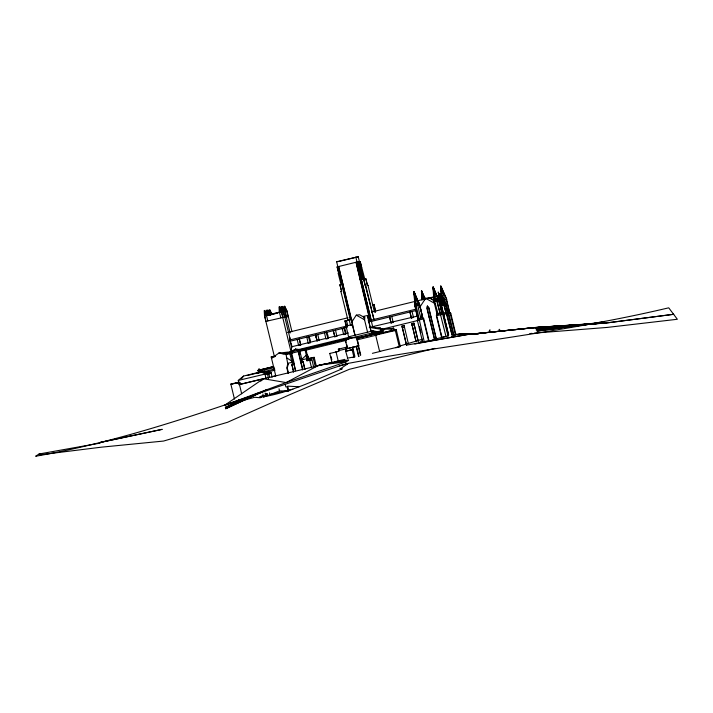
<?xml version="1.0" encoding="UTF-8"?>
<svg xmlns="http://www.w3.org/2000/svg" width="713" height="713" viewBox="0 0 713 713"><rect width="100%" height="100%" fill="white"/><g stroke="black" fill="none" stroke-linecap="round" stroke-linejoin="round"><path stroke-width="1.07" d="M313.586 366.607L311.955 359.869L306.964 360.778L306.991 358.701L308.845 358.496L307.294 355.038L305.708 348.47L285.842 353.185L287.74 363.88L286.84 367.935L288.186 373.514M299.282 338.987L300.752 345.065L298.667 345.235M310.307 342.739C304.852 327.347 314.406 345.27 308.221 342.908M319.201 340.288L317.098 340.796M328.051 338.461C322.606 323.069 332.151 340.992 325.966 338.63M334.816 336.812L333.336 330.68L334.816 336.812L336.928 335.957M345.778 334.139C340.333 318.747 349.878 336.67 343.693 334.308M391.098 323.078L389.61 316.955L391.098 323.078L393.202 322.231M411.428 318.123L409.939 311.991L411.428 318.123L413.531 317.276M421.044 318.31C415.1 299.202 419.137 298.515 422.586 317.953M437.087 314.415L433.95 301.439L432.996 287.098L440.224 313.631C433.736 290.289 438.753 296.679 442.015 314.362M419.119 318.782C414.003 294.665 413.62 303.551 418.192 320.173M438.281 314.103C436.579 309.807 432.987 293.284 433.967 301.439L438.869 300.271L441.998 313.257M419.066 318.622L424.217 341.687L428.575 340.627L423.317 318.889L421.49 316.857L421 318.158L417.871 318.943L417.381 320.369L422.64 342.106M372.017 333.007L372.239 331.055L379.788 331.848M358.496 338.158L382.168 332.285M415.367 304.611C414.503 309.665 414.458 299.995 414.806 306.109L417.907 305.333L418.21 303.159M437.096 300.654L435.643 298.899L437.096 300.654L437.381 298.489M360.733 355.092L357.053 339.869L357.284 338.212L382.025 332.178M291.617 352.988L294.38 364.102L292.517 364.539L289.87 353.612L290.093 352.035L290.69 351.901L291.662 353.193M434.422 339.228L426.944 308.346L427.31 306.118L428.878 307.909L436.347 338.782L432.203 339.798M434.636 339.201L427.167 308.319L427.533 306.091M415.171 303.907L414.806 306.109L414.101 291.706L419.707 304.95L421.267 311.438M434.333 299.237L433.967 301.439L433.611 299.433M298.221 351.598C299.264 344.914 302.125 361.794 302.446 362.133L300.779 362.552L298.168 351.402M302.668 368.951L298.533 351.5L298.827 349.914L298.818 351.456M293.48 372.177L291.893 364.37M295.334 370.644L293.988 363.853L295.637 370.662M302.606 369.958L300.886 362.828L301.02 362.151L303.114 361.634L304.995 369.414M304.701 369.441L303.114 361.634M416.517 303.569L416 305.797L413.834 291.769L417.925 305.324L416 305.797L416.481 303.578L417.925 305.324C421.65 306.127 417.444 300.316 419.467 304.977L418.023 303.212M435.643 298.899L435.162 301.127L434.083 299.291M435.688 298.899L435.162 301.127L432.996 287.098L433.869 291.385M437.399 312.971L436.356 315.707L441.614 337.445L448.548 335.859L443.29 314.121L441.106 312.125L441.971 313.096L438.263 313.943L437.399 312.971L437.194 314.246M447.889 312.624L448.388 311.331L450.759 313.301L456.017 335.039M398.157 347.383L395.697 347.65L400.314 346.527L396.214 329.566L376.045 334.415L375.671 335.137L396.375 330.226L395.679 329.629L395.296 330.342M422.381 340.636L418.059 343.372L450.821 337.481L455.714 334.477L463.637 333.613L468.798 334.326L458.922 334.13L472.051 334.254M355.19 335.814L351.83 321.928L356.286 315.137L359.628 314.772L365.056 317.838M422.675 317.784L420.028 306.84L425.652 298.31L433.344 297.464M241.769 378.478L243.525 376.072L260.833 371.829L267.723 373.443L238.106 380.475L243.525 376.072M346.242 327.445L347.784 325.654L352.561 324.522L351.322 319.397L344.914 320.966L349.067 339.103M292.499 351.981L295.405 349.245L302.865 349.709M239.506 399.619L237.322 401.66L239.265 401.544M306.314 355.145L300.948 360.11L306.474 358.755L306.314 355.145L304.718 348.577M239.408 399.645L236.93 401.811L224.711 405.216L263.471 378.692M100.203 443.094L39.063 454.003L35.65 456.24C142.671 437.764 243.632 397.23 346.393 363.719C453.566 343.568 562.477 333.042 668.723 307.82L677.35 319.272L607.218 327.419L534.233 333.14M271.546 358.398L278.792 353.104L288.204 352.079L291.225 352.534M345.502 364.218L347.703 363.871L340.6 368.639L342.071 368.871C316.447 379.512 291.082 392.168 263.534 396.749L264.122 396.143L262.999 396.268M354.869 356.42L352.632 347.178L352.668 349.575L345.671 351.206L347.623 358.024M289.933 352.757L295.405 349.245L301.849 349.762M224.711 405.216L286.082 382.578L346.108 361.874L348.675 360.288M289.897 352.472L295.405 349.245L297.134 350.341L295.405 349.245M385.858 328.818L393.638 328.711L385.858 328.818L381.205 331.42L381.624 333.131M346.616 344.388L347.632 348.595L345.297 340.52L350.725 337.668L360.288 337.32L381.713 332.213L381.357 330.77L348.372 338.702L348.898 338.648L349.112 336.696L372.239 331.055L379.655 331.955M512.558 329.95L468.717 334.468L455.714 334.477M266.493 393.576L266.965 395.555L267.723 395.572L279.523 390.884L288.89 391.009L287.704 386.143L299.202 386.767M265.539 390.234L225.611 408.781L265.405 390.341M264.006 395.884L260.468 397.515L260.218 396.464M266.564 393.567L267.045 395.555L263.507 397.186L263.249 396.125L260.263 397.007M264.888 395.51L261.35 397.141L261.136 396.071M242.5 399.913L238.436 401.758L254.737 397.266L260.352 397.783L260.076 396.642M257.839 393.113L225.308 407.346L266.912 389.761M399.538 346.126L422.533 339.165M306.055 349.914L298.854 351.447L298.506 350.003L299.808 351.197M380.198 331.206L382.097 330.68L381.357 330.77M444.538 303.061L443.575 299.175L442.933 299.344L440.794 293.399L440.946 298.72M265.61 315.529L266.689 315.289L264.38 310.458L264.523 315.779L274.46 356.848M266.644 315.547L279.371 312.446M280.494 311.902L283.453 311.447L290.53 340.698M282.375 311.697L283.213 311.474L284.567 317.089M283.186 311.733L286.974 311.055L291.974 331.714M288.097 316.697L286.733 311.082L285.895 311.305L286.974 311.055L284.665 306.233L284.817 311.554M425.385 298.979L421.499 290.931L421.918 299.799M449.707 313.515L446.302 299.46L446.793 299.371L440.964 286.189L441.08 295.129M352.151 321.411L351.652 319.362L344.905 320.966M440.964 305.734L444.039 305.012L443.29 302.562L442.497 302.758M304.014 348.915L305.708 348.47M286.189 354.628L290.075 353.603M440.973 299.79L443.459 299.184L440.794 293.399L440.91 296.59L440.794 293.399L443.575 299.175L444.662 304.041M377.106 332L379.245 331.465M434.948 348.381L349.334 369.307L289.603 394.744L227.5 422.301L163.571 441.053L101.424 447.167L40.668 454.725M264.068 395.875L263.373 396.045L262.883 394.031M247.286 375.501L264.585 371.268L271.475 372.881L267.954 373.737M265.851 374.04L271.475 372.881M271.635 376.812L275.904 375.769M347.507 306.643L336.634 261.707L358.229 256.76L365.154 285.601M339.049 261.439L358.229 256.76M337.106 266.903L338.702 273.026L337.106 266.903L357.873 261.805L359.352 267.936L357.873 261.805M358.568 261.938L360.19 261.6L361.669 267.731M359.245 267.954L359.807 267.83L362.552 279.166L359.807 267.83M339.896 284.737L341.616 291.394L339.896 284.737L340.992 284.478L338.14 273.15L338.702 273.026M358.425 268.195L357.561 268.4M350.306 319.674L341.794 284.184L342.784 283.961L338.613 266.475L351.839 320.77M369.985 320.859L360.118 279.763L361.108 279.541L356.937 262.054L359.521 261.724L361.063 267.856M362.445 279.184L363.425 278.943M365.858 278.721L367.355 285.405L368.068 285.245L367.471 285.396L365.858 278.721L364.762 278.979L360.19 261.6M348.042 320.574L340.912 291.546L341.509 291.403M343.408 290.851L344.272 290.637M374.084 319.87L359.334 261.787M341.616 291.394L340.912 291.546M267.803 320.921L266.448 315.306L264.38 310.458L264.523 315.779L281.332 311.679L291.269 352.748M266.404 315.574L268.32 315.101L266.252 310.253L266.404 315.574L268.56 315.075L266.252 310.253L266.564 314.486M271.047 314.665L277.535 313.078M286.457 316.875L285.102 311.269L282.794 306.438L282.945 311.759L284.861 311.287L290.12 333.024M284.3 317.374L288.337 316.67M373.986 304.451L372.284 304.825M287.517 332.525L348.006 317.766M371.5 312.036L414.458 301.554M417.684 300.77L433.754 296.849M436.953 296.064L439.083 295.547L439.618 300.574M367.641 332.552L363.719 316.349L367.551 315.476L371.143 331.705M437.96 298.373L438.869 300.271L437.96 298.373L438.629 300.298L437.185 298.542M441.793 299.353L439.146 299.995L439.841 302.918L439.101 299.995L438.985 293.596L442.523 302.267L438.985 293.596L439.146 299.995L439.796 299.825L438.985 293.596L441.623 299.389L443.076 305.217L442.22 305.414L438.985 293.596L439.983 302.9L439.101 299.995M442.72 300.307L444.841 299.79L440.821 286.216L443.352 293.489M368.122 320.663L371.384 320.057L371.687 321.331L368.38 321.741M347.106 325.975L289.745 339.976L291.492 346.821L291.51 351.313L293.649 350.787M416.169 309.13L371.001 320.155L371.304 321.42L416.57 310.387M444.306 302.553L445.099 302.365L445.857 304.816M347.249 327.303L290.048 341.242L289.745 337.454M445.099 302.365L445.545 304.852L444.039 305.217L440.794 293.399L442.105 301.563L441.641 299.62M291.492 346.821L308.176 342.748M310.271 342.24L325.912 338.417M327.882 337.944L334.78 336.26M335.823 336.001L348.345 332.944M417.925 315.975L369.717 327.329M376.696 328.568L380.368 327.668L381.241 331.304M443.388 313.105L445.866 312.544L446.882 313.613L452.14 335.351L443.29 302.562M445.206 312.909L447.675 312.347L448.7 313.417L453.958 335.155M429.11 317.294L430.821 316.884M417.934 320.306L417.381 320.369L423.727 318.836L428.968 340.582M297.927 349.744L349.299 337.213M369.289 327.374L380.742 329.228L383.05 328.978L418.005 320.449M443.522 314.38L446.882 313.613M446.311 313.943L448.7 313.417M275.726 375.698L271.19 356.955L274.692 356.099M301.403 349.611L303.159 349.138M289.63 352.623L291.777 352.097M301.412 349.744L345.315 339.04L346.108 342.285M448.156 313.863L450.759 313.301M305.155 349.049L346.919 338.862M285.467 353.924L288.712 353.131M305.975 348.915L352.391 337.597M391.446 328.559L393.54 328.051L394.137 330.787M406.499 345.172L401.963 325.993L404.057 325.484L408.353 343.639M416.062 341.75L411.775 323.604L413.87 323.096L418.237 341.162M298.854 351.447L291.029 353.345L290.093 352.035L290.699 351.91M305.36 350.315L346.482 340.279M402.275 327.686L404.369 327.169L404.057 325.484M412.078 325.288L414.173 324.78L413.87 323.096M380.68 351.313L379.61 351.429L375.51 334.477L396.214 329.566M357.053 339.869L375.715 335.315M338.301 361.295L336.019 351.857L338.809 351.179L338.363 349.174L346.179 347.267L346.242 351.144L345.671 351.206M274.068 367.641L258.186 371.518L257.91 370.359L273.739 366.491M338.675 350.627L358.817 345.814L356.856 337.704L350.725 337.668M273.569 366.651L258.792 370.261L258.516 369.102L259.63 368.978L259.906 370.136L272.571 367.043M347.258 348.63L358.817 345.814M287.615 363.363L293.141 362.017M261.849 369.78L272.402 367.204M316.207 365.724L314.183 357.338L308.747 358.514L311.955 359.869M308.863 358.63L314.183 357.338M332.044 362.899L329.762 353.461L338.844 351.322M346.242 351.144L352.668 349.575M274.719 369.04L257.839 373.157L258.569 373.077M291.76 365.047L293.854 364.53M300.886 362.828L302.98 362.311M266.555 372.257L275.004 370.199M234.452 399.066L230.834 384.084L238.926 382.123L241.662 393.79M237.037 383.229L239.176 382.712L239.559 384.298M238.953 383.086L240.236 382.774L240.62 384.352M238.784 384.699L344.86 359.361M335.948 361.946L337.9 361.473M379.61 351.429L400.314 346.527M372.391 353.336L379.646 351.562M436.499 338.746L445.081 336.652M237.34 401.758L235.228 402.275L239.862 401.401M264.051 395.742L261.68 396.321L264.345 395.849M266.938 395.43L264.3 396.036L266.707 395.59L266.207 393.496M339.236 365.858L347.703 363.871M282.936 317.267L281.573 311.652L279.416 312.142L280.779 317.757M264.523 315.779L266.689 315.289M282.945 311.759L285.102 311.269M269.131 315.146L268.052 315.396L267.901 310.075L270.209 314.896M418.379 303.177L419.707 304.95L418.789 303.052M443.62 314.068L436.739 315.663M286.813 353.078L293.061 351.643M352.855 357.552L354.762 357.115M443.45 299.193L442.657 299.371L445.866 312.544M292.865 389.334L269.933 394.539L269.514 392.801M289.87 353.612L290.601 353.461M291.742 353.176L291.011 353.327L293.658 364.254M99.909 442.541L162.225 429.342L99.49 442.595M414.841 344.04L416.989 343.595M347.365 358.193L353.871 356.963L352.097 349.637M345.867 360.332L319.067 365.109L286.082 382.578L263.329 378.71L239.416 384.503L238.445 380.403M260.7 396.695L265.815 395.777L263.418 396.045L265.584 395.011L265.102 393.032M450.821 337.481L468.798 334.326M348.443 359.949L319.067 365.109L346.108 361.874M406.392 345.154L468.601 334.317M457.095 334.691L463.637 333.613L478.762 333.675M268.338 373.96L269.826 373.719M604.125 321.75L536.978 331.135L562.004 327.864M564.179 327.579L604.446 322.329L536.096 329.861L562.619 327.098M579.366 324.798L604.553 323.167L673.749 314.281L604.481 323.256M489.287 330.52L490 330.431L489.92 329.727M499.011 329.451L499.724 329.37M336.634 261.707L338.247 261.528M337.962 266.707L341.794 284.184M339.228 272.821L340.039 272.616M361.108 279.541L370.787 320.378M360.118 279.763L356.072 262.268L366.732 305.913M342.784 283.961L351.482 320.761M365.751 285.45L373.906 319.62M362.525 286.225L361.732 286.43M284.808 317.062L265.887 321.394L264.995 316.688M427.31 306.118L428.878 307.909M367.551 315.476L371.045 331.723M363.719 316.349L364.798 318.961M412.043 311.483L413.522 317.606M391.802 316.429L393.193 322.57M342.195 328.524L343.684 334.647M335.52 330.164L336.91 336.295M324.468 332.846L325.957 338.969M317.793 334.486L319.183 340.627M316.822 339.655L315.609 335.003L317.089 341.135M306.813 337.106L308.212 343.247M297.178 339.45L298.658 345.573M375.51 334.477L376.58 334.361L376.74 335.012L376.045 334.415M356.856 337.704L360.288 337.32M285.86 353.176L286.849 353.069M288.56 352.882L283.801 353.871L278.792 353.104L286.697 354.316M346.179 347.267L346.081 351.161M271.19 356.955L275.378 356.491M336.019 351.857L336.589 351.794M306.652 355.306L307.606 355.386L308.444 358.853L307.463 358.648L306.652 355.306L307.606 355.386M329.762 353.461L330.288 353.407M287.74 363.88L288.435 363.808L287.223 367.89L288.346 372.543M257.91 370.359L260.798 370.038M239.176 382.712L230.834 384.084M235.459 383.211L237.411 382.997M239.755 382.89L240.138 384.467M231.618 383.906L233.365 383.71M267.045 395.555L266.083 395.653L265.575 393.54M576.104 324.896L534.483 327.624L468.717 334.468L534.5 327.552L604.553 322.82L535.169 328.497L604.624 322.731L571.461 326.18M338.363 349.174L339.424 349.067M564.83 326.866L569.25 326.411M468.655 334.388L534.5 327.552L604.579 323.034L578.296 324.754M514.75 329.727L534.474 327.686L566.238 325.6L557.468 326.206M529.812 333.577L532.023 333.354M475.375 334.041L478.708 333.827M568.421 325.467L576.086 324.976L568.421 325.502M579.375 324.772L604.553 323.167M535.57 327.624L544.331 327.053M546.523 326.911L555.275 326.349M441.169 295.467L440.794 293.399L443.575 299.175M40.4 454.11L39.063 454.003M339.949 368.478L342.071 368.871M383.05 328.978L372.747 327L371.393 321.411M375.394 331.848L372.239 331.055L376.758 332.775M463.637 333.613L465.446 334.112M355.003 335.618L352.65 325.886L350.448 325.003L349.201 319.887M308.444 358.853L307.856 358.603L307.053 355.261M264.585 371.268L268.979 373.273M260.833 371.829L265.227 373.835M432.488 299.38L429.493 297.891L434.77 301.251M306.991 358.701L309.683 360.118L311.545 367.819M425.652 298.31L435.59 303.89M356.286 315.137L364.682 319.879M287.045 358.051L292.268 361.446M421.49 316.857L423.727 318.836M441.73 313.123L442.746 314.175M448.388 311.331L450.206 313.363L455.464 335.101M448.263 313.462L447.363 312.374L445.545 304.852M416.481 303.578L417.925 305.324M383.184 331.393L381.722 329.869L382.926 331.429M382.391 331.492L380.92 329.967L382.123 331.518M414.921 303.97L416 305.797M281.573 311.652L279.273 306.831L279.416 312.142L279.273 306.831L281.332 311.679M271.626 313.729L269.781 309.87L269.924 315.191M440.197 313.47L445.973 336.384M286.733 311.082L284.665 306.233L284.977 310.467M284.861 311.287L282.794 306.438L283.106 310.672M271.84 314.718L269.781 309.87L270.165 315.164M269.969 314.923L267.901 310.075L268.141 313.248M438.869 300.271L433.263 287.036L433.816 297.009M425.215 298.997L421.419 290.957L422.087 299.781M440.794 298.542L438.985 293.596L439.565 296.688M424.19 298.159L421.704 290.886L424.44 300.289M435.598 294.344L433.183 287.054L438.629 300.298L438.272 298.301M414.012 291.733L415.741 296.938M439.6 296.171L438.228 291.982L439.556 300.512M414.44 304.112L415.046 306.082M443.486 299.175L444.689 304.032M441.623 299.389L443.067 305.217L442.247 305.414L440.803 299.576M446.543 299.433L449.948 313.488M453.521 335.199L445.438 302.606L447.987 313.586M447.907 312.793L444.769 299.808L446.525 299.407L440.946 286.189L440.999 291.795M448.673 334.95L440.857 303.105L448.459 334.976M448.005 335.921L440.01 303.203L442.559 314.183M436.989 316.697L440.242 330.155M440.75 332.231L441.748 336.367M428.656 307.927L436.124 338.809M421.784 313.604L422.836 317.927M415.028 306.091L418.174 319.067M419.431 326.518L420.937 332.73M414.173 324.78L418.157 341.242M411.775 323.604L416.142 341.679M401.963 325.993L406.597 345.128M395.145 329.691L399.244 346.643M391.187 328.987L391.758 331.349M375.706 311.483L373.986 304.371L375.501 312.446M367.961 285.262L374.468 312.142M377.311 331.67L377.658 333.114M361.562 269.915L363.808 279.193M358.933 269.434L359.958 273.694M360.475 275.824L371.036 319.486M355.814 257.028L371.17 320.494M367.248 308.043L370.332 320.814M368.505 320.565L368.764 321.643M371.5 333.06L371.847 334.504M358.14 345.885L360.377 355.127M347.997 308.676L350.359 318.417M356.491 346.286L358.978 356.562M356.126 346.331L358.612 356.598M346.545 320.538L347.784 325.654L346.491 326.046L345.244 320.93M331.055 356.553L331.812 359.691M315.699 334.994L316.866 339.834M313.06 357.463L315.342 366.892M307.214 355.43L308.052 358.897M307.169 358.684L307.419 359.691M306.474 358.755L306.964 360.778M299.273 338.933L300.752 345.065M299.398 351.322L300.12 354.299M291.047 342.846L292.089 347.151M292.125 365.341L293.301 370.199M288.079 391.125L287.036 386.794L285.851 386.918L285.36 384.877M279.024 388.817L279.523 390.884M272.108 376.981L271.127 372.952L268.721 373.336L269.692 377.355M268.551 378.558L267.33 373.532L264.924 373.915L265.896 377.935M267.232 393.549L267.723 395.572M413.87 291.769L414.708 296.064M440.714 286.252L441.115 288.409M421.543 290.931L421.953 293.079M393.54 328.051L393.843 329.736M419.101 302.972L419.467 304.977L414.084 291.715L414.654 301.688M440.661 286.261L442.238 297.063M421.499 290.931L422.764 299.576M439.716 301.581L439.93 303.604M281.457 310.859L281.145 306.626L283.453 311.447L281.287 311.938L283.213 311.474L281.145 306.626L281.261 310.877M352.561 324.522L352.65 325.886M263.329 378.71L260.851 380.876L263.329 378.71M441.766 299.371L441.151 299.54L441.757 299.38M444.903 305.012L444.101 305.2L444.841 305.03M441.204 305.663L439.796 299.825L441.187 305.672"/></g></svg>
